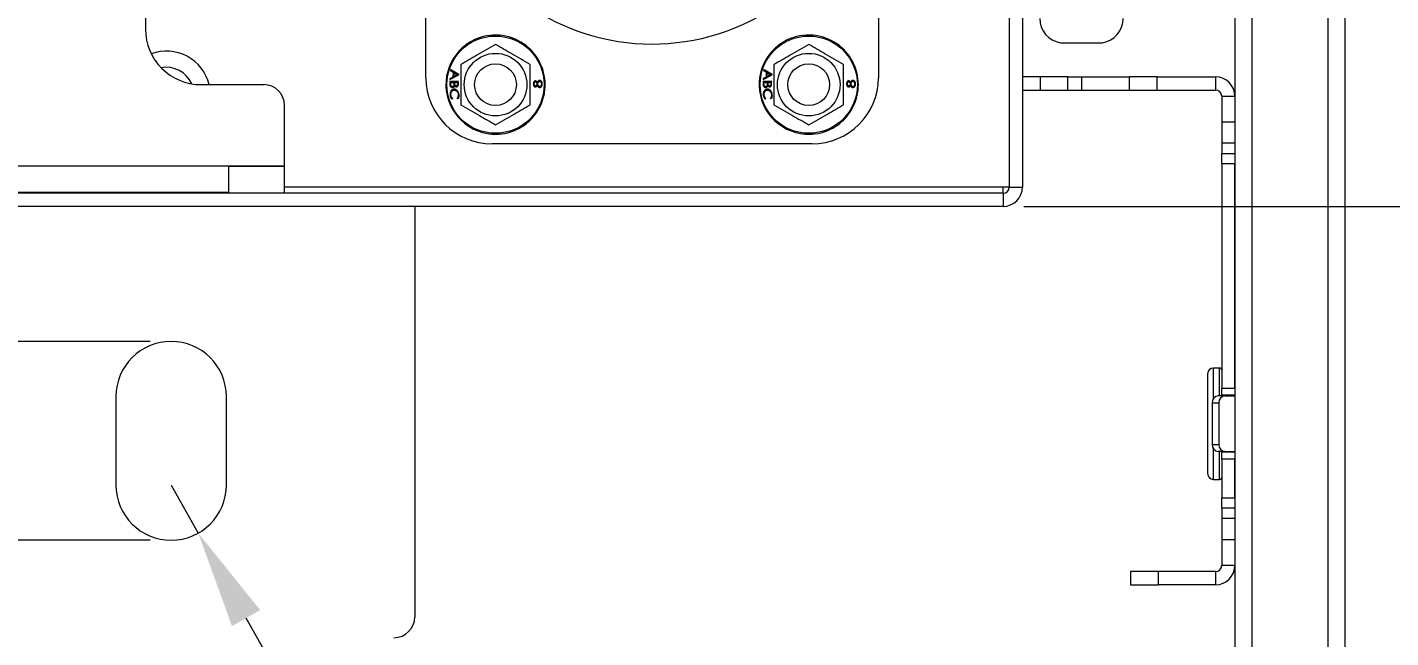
# Model space of a CAD drawing. Header units: inches. Extents: x 40138 to 76695, y -14500 to -5279.
# Drawn here: x 72362 to 72557.9, y -9922 to -9834.2 of the extents above; entities that cross this region are included whole.
import ezdxf

# ---------------------------------------------------------------- set-up
doc = ezdxf.new("R2010")
doc.units = ezdxf.units.IN
doc.header["$LTSCALE"] = 2
doc.header["$MEASUREMENT"] = 0
doc.header["$PDMODE"] = 35
doc.header["$PDSIZE"] = -1
doc.layers.add('M-ANNO-DIMS', color=7, linetype='Continuous', lineweight=13)
doc.layers.add('M-OBJECT-DETAILS', color=7, linetype='Continuous', lineweight=9)
doc.styles.get("Standard").update_dxf_attribs({"font": 'romans.shx', "width": 0.8})
doc.dimstyles.new('Details World Wide', dxfattribs={"dimscale": 4, "dimtxt": 4.5, "dimasz": 3.5, "dimexe": 0.75, "dimexo": 0.75, "dimgap": 0.75, "dimtad": 0, "dimtih": 1, "dimtoh": 1, "dimdec": 0, "dimzin": 4, "dimdsep": 46, "dimtxsty": 'Standard', "dimcen": 0, "dimclrd": 256, "dimclre": 256, "dimclrt": 256, "dimadec": 0, "dimazin": 1, "dimtfac": 1, "dimtdec": 0, "dimtmove": 0, "dimatfit": 3, "dimfxl": 1, "dimtolj": 1, "dimtzin": 0, "dimlwd": -1, "dimlwe": -1, "dimarcsym": 0})

# ---------------------------------------------------------------- blocks, each defined once
blk = doc.blocks.new('*D26')
at = {"layer": 'Defpoints', "color": 0, "transparency": 16777216}
for p in [(72305.97, -9879.37), (72382.72, -9879.37), (72382.72, -9907.95)]:
    blk.add_point(p, dxfattribs=at)
at = {"layer": 'M-OBJECT-DETAILS', "transparency": 16777216}
for p, q in [((72305.97, -9865.37), (72305.97, -9851.37)), ((72379.72, -9879.37), (72302.97, -9879.37)), ((72305.97, -9879.37), (72305.97, -9907.95)), ((72379.72, -9907.95), (72302.97, -9907.95)), ((72305.97, -9921.95), (72305.97, -9980.18)), ((72305.97, -9980.18), (72291.97, -9980.18))]:
    blk.add_line(p, q, dxfattribs=at)
for points in [[(72303.64, -9865.37), (72308.3, -9865.37), (72305.97, -9879.37)], [(72303.64, -9921.95), (72308.3, -9921.95), (72305.97, -9907.95)]]:
    blk.add_solid(points, dxfattribs=at)
at = {"layer": 'M-OBJECT-DETAILS', "transparency": 16777216, "insert": (72249.89, -9980.18), "char_height": 18, "attachment_point": 5}
blk.add_mtext('\\A1;29\\P [1.13]', dxfattribs=at)
blk = doc.blocks.new('*D27')
at = {"layer": 'Defpoints', "color": 0, "transparency": 16777216}
for p in [(72382.72, -9900.02), (72386.62, -9906.93)]:
    blk.add_point(p, dxfattribs=at)
at = {"layer": 'M-OBJECT-DETAILS', "transparency": 16777216}
for p, q in [((72382.72, -9900.02), (72386.62, -9906.93)), ((72425.75, -9976.38), (72393.49, -9919.13)), ((72439.75, -9976.38), (72425.75, -9976.38))]:
    blk.add_line(p, q, dxfattribs=at)
blk.add_solid([(72395.52, -9917.98), (72391.45, -9920.27), (72386.62, -9906.93)], dxfattribs=at)
at = {"layer": 'M-OBJECT-DETAILS', "transparency": 16777216, "insert": (72482.17, -9976.38), "char_height": 18, "attachment_point": 5}
blk.add_mtext('\\A1;R8\\P [R.31]', dxfattribs=at)
blk = doc.blocks.new('*D75')
at = {"layer": 'Defpoints', "color": 0, "transparency": 16777216}
for p in [(72502.23, -9859.96), (72502.23, -10690.94), (72626.75, -10690.94)]:
    blk.add_point(p, dxfattribs=at)
at = {"layer": 'M-OBJECT-DETAILS', "transparency": 16777216}
for p, q in [((72505.23, -9859.96), (72629.75, -9859.96)), ((72626.75, -9873.96), (72626.75, -10231.21)), ((72626.75, -10676.94), (72626.75, -10294.64)), ((72505.23, -10690.94), (72629.75, -10690.94))]:
    blk.add_line(p, q, dxfattribs=at)
for points in [[(72624.42, -9873.96), (72629.09, -9873.96), (72626.75, -9859.96)], [(72624.42, -10676.94), (72629.09, -10676.94), (72626.75, -10690.94)]]:
    blk.add_solid(points, dxfattribs=at)
at = {"layer": 'M-OBJECT-DETAILS', "transparency": 16777216, "insert": (72626.75, -10262.93), "char_height": 18, "attachment_point": 5}
blk.add_mtext('\\A1;831\\P [32.72]', dxfattribs=at)
blk = doc.blocks.new('*D76')
at = {"layer": 'Defpoints', "color": 0, "transparency": 16777216}
for p in [(72451.82, -9804.96), (72709.68, -9804.96), (72451.82, -10745.95)]:
    blk.add_point(p, dxfattribs=at)
at = {"layer": 'M-ANNO-DIMS', "transparency": 16777216}
for p, q in [((72454.82, -9804.96), (72712.68, -9804.96)), ((72709.68, -9818.96), (72709.68, -10347.13)), ((72709.68, -10731.95), (72709.68, -10494.56)), ((72454.82, -10745.95), (72712.68, -10745.95))]:
    blk.add_line(p, q, dxfattribs=at)
for points in [[(72707.35, -9818.96), (72712.01, -9818.96), (72709.68, -9804.96)], [(72707.35, -10731.95), (72712.01, -10731.95), (72709.68, -10745.95)]]:
    blk.add_solid(points, dxfattribs=at)
at = {"layer": 'M-ANNO-DIMS', "transparency": 16777216, "insert": (72709.68, -10420.84), "char_height": 18, "attachment_point": 5}
blk.add_mtext('\\A1;941\\P [37.05]\\PCASTER\\PCENTER TO\\PCENTER', dxfattribs=at)

msp = doc.modelspace()

# ---------------------------------------------------------------- linework, layer by layer
at = {"layer": 'M-OBJECT-DETAILS', "linetype": 'Continuous', "lineweight": 0}
for p, q in [((72419.32, -9841.455), (72419.32, -9768.455)), ((72422.777, -9841.724), (72424.053, -9841.032)), ((72422.878, -9840.31), (72422.864, -9840.448)), ((72422.864, -9840.448), (72423.241, -9840.676)), ((72422.878, -9840.448), (72422.864, -9840.448)), ((72422.9, -9840.314), (72422.878, -9840.31)), ((72422.878, -9840.448), (72422.878, -9840.31)), ((72423.272, -9840.676), (72422.878, -9840.448)), ((72424.054, -9841.013), (72422.9, -9840.314)), ((72423.241, -9840.676), (72423.189, -9841.356)), ((72423.272, -9840.676), (72423.241, -9840.676)), ((72423.272, -9841.356), (72423.272, -9840.676)), ((72423.32, -9841.285), (72423.362, -9840.749)), ((72423.812, -9841.021), (72423.32, -9841.285)), ((72423.362, -9840.749), (72423.812, -9841.021)), ((72423.397, -9840.749), (72423.362, -9840.749)), ((72423.866, -9841.021), (72423.397, -9840.749)), ((72423.397, -9841.285), (72423.866, -9841.021)), ((72423.866, -9841.021), (72423.812, -9841.021)), ((72424.053, -9841.032), (72424.054, -9841.013)), ((72467.777, -9841.724), (72469.053, -9841.032)), ((72467.878, -9840.31), (72467.864, -9840.448)), ((72467.864, -9840.448), (72468.241, -9840.676)), ((72467.878, -9840.448), (72467.864, -9840.448)), ((72467.9, -9840.314), (72467.878, -9840.31)), ((72467.878, -9840.448), (72467.878, -9840.31)), ((72468.272, -9840.676), (72467.878, -9840.448)), ((72469.054, -9841.013), (72467.9, -9840.314)), ((72468.241, -9840.676), (72468.189, -9841.356)), ((72468.272, -9840.676), (72468.241, -9840.676)), ((72468.272, -9841.356), (72468.272, -9840.676)), ((72468.32, -9841.285), (72468.362, -9840.749)), ((72468.812, -9841.021), (72468.32, -9841.285)), ((72468.362, -9840.749), (72468.812, -9841.021)), ((72468.397, -9840.749), (72468.362, -9840.749)), ((72468.866, -9841.021), (72468.397, -9840.749)), ((72468.397, -9841.285), (72468.866, -9841.021)), ((72468.866, -9841.021), (72468.812, -9841.021)), ((72469.053, -9841.032), (72469.054, -9841.013)), ((72422.769, -9841.994), (72422.763, -9842.399)), ((72422.878, -9842.399), (72422.763, -9842.399)), ((72422.783, -9841.578), (72422.777, -9841.724)), ((72423.189, -9841.356), (72422.783, -9841.578)), ((72422.878, -9841.578), (72422.783, -9841.578)), ((72422.878, -9841.578), (72423.272, -9841.356)), ((72422.878, -9841.669), (72422.878, -9841.578)), ((72422.878, -9842.399), (72422.878, -9841.994)), ((72422.89, -9842.32), (72422.892, -9842.128)), ((72422.892, -9842.128), (72423.348, -9842.128)), ((72423.227, -9842.744), (72423.114, -9842.744)), ((72423.272, -9841.356), (72423.189, -9841.356)), ((72423.397, -9841.285), (72423.32, -9841.285)), ((72423.446, -9842.498), (72423.331, -9842.498)), ((72423.348, -9842.128), (72423.347, -9842.217)), ((72423.46, -9842.217), (72423.347, -9842.217)), ((72423.46, -9842.128), (72423.348, -9842.128)), ((72423.54, -9842.589), (72423.426, -9842.589)), ((72423.46, -9842.217), (72423.46, -9842.128)), ((72423.473, -9842.219), (72423.474, -9842.128)), ((72423.474, -9842.128), (72423.868, -9842.128)), ((72423.799, -9842.628), (72423.685, -9842.628)), ((72423.868, -9842.128), (72423.865, -9842.311)), ((72423.979, -9842.311), (72423.865, -9842.311)), ((72423.979, -9842.128), (72423.868, -9842.128)), ((72423.979, -9842.311), (72423.979, -9842.128)), ((72423.991, -9842.286), (72423.997, -9841.994)), ((72434.761, -9842.349), (72434.876, -9842.349)), ((72434.949, -9842.051), (72435.06, -9842.051)), ((72434.952, -9842.647), (72435.066, -9842.647)), ((72435.21, -9842.129), (72435.322, -9842.129)), ((72435.21, -9842.562), (72435.325, -9842.562)), ((72435.28, -9842.341), (72435.395, -9842.341)), ((72435.539, -9841.974), (72435.648, -9841.974)), ((72435.55, -9842.724), (72435.663, -9842.724)), ((72435.791, -9841.953), (72435.899, -9841.953)), ((72435.925, -9842.351), (72436.04, -9842.351)), ((72467.769, -9841.994), (72467.763, -9842.399)), ((72467.878, -9842.399), (72467.763, -9842.399)), ((72467.783, -9841.578), (72467.777, -9841.724)), ((72468.189, -9841.356), (72467.783, -9841.578)), ((72467.878, -9841.578), (72467.783, -9841.578)), ((72467.878, -9841.578), (72468.272, -9841.356)), ((72467.878, -9841.669), (72467.878, -9841.578)), ((72467.878, -9842.399), (72467.878, -9841.994)), ((72467.89, -9842.32), (72467.892, -9842.128)), ((72467.892, -9842.128), (72468.348, -9842.128)), ((72468.227, -9842.744), (72468.114, -9842.744)), ((72468.272, -9841.356), (72468.189, -9841.356)), ((72468.397, -9841.285), (72468.32, -9841.285)), ((72468.446, -9842.498), (72468.331, -9842.498)), ((72468.348, -9842.128), (72468.347, -9842.217)), ((72468.46, -9842.217), (72468.347, -9842.217)), ((72468.46, -9842.128), (72468.348, -9842.128)), ((72468.54, -9842.589), (72468.426, -9842.589)), ((72468.46, -9842.217), (72468.46, -9842.128)), ((72468.473, -9842.219), (72468.474, -9842.128)), ((72468.474, -9842.128), (72468.868, -9842.128)), ((72468.799, -9842.628), (72468.685, -9842.628)), ((72468.868, -9842.128), (72468.865, -9842.311)), ((72468.979, -9842.311), (72468.865, -9842.311)), ((72468.979, -9842.128), (72468.868, -9842.128)), ((72468.979, -9842.311), (72468.979, -9842.128)), ((72468.991, -9842.286), (72468.997, -9841.994)), ((72479.761, -9842.349), (72479.876, -9842.349)), ((72479.949, -9842.051), (72480.06, -9842.051)), ((72479.952, -9842.647), (72480.066, -9842.647)), ((72480.21, -9842.129), (72480.322, -9842.129)), ((72480.21, -9842.562), (72480.325, -9842.562)), ((72480.28, -9842.341), (72480.395, -9842.341)), ((72480.539, -9841.974), (72480.648, -9841.974)), ((72480.55, -9842.724), (72480.663, -9842.724)), ((72480.791, -9841.953), (72480.899, -9841.953)), ((72480.925, -9842.351), (72481.04, -9842.351)), ((72422.847, -9843.918), (72422.785, -9843.918)), ((72423.061, -9843.299), (72422.965, -9843.299)), ((72423.097, -9844.564), (72423.109, -9844.562)), ((72423.109, -9844.562), (72423.167, -9844.453)), ((72423.491, -9843.244), (72423.393, -9843.244)), ((72423.817, -9844.442), (72424.014, -9844.407)), ((72424.011, -9843.908), (72423.96, -9843.908)), ((72467.847, -9843.918), (72467.785, -9843.918)), ((72468.061, -9843.299), (72467.965, -9843.299)), ((72468.097, -9844.564), (72468.109, -9844.562)), ((72468.109, -9844.562), (72468.167, -9844.453)), ((72468.491, -9843.244), (72468.393, -9843.244)), ((72468.817, -9844.442), (72469.014, -9844.407)), ((72469.011, -9843.908), (72468.96, -9843.908)), ((72474.82, -9850.955), (72428.82, -9850.955))]:
    msp.add_line(p, q, dxfattribs=at)
at = {"layer": 'M-OBJECT-DETAILS', "linetype": 'Continuous', "lineweight": 5}
for p, q in [((72484.32, -9768.455), (72484.32, -9841.455)), ((72379.02, -9775.453), (72379.02, -9834.453)), ((72548.912, -9791.7), (72548.912, -10759.2)), ((72551.32, -9791.7), (72551.32, -10759.2)), ((72503.123, -9824.003), (72503.123, -9857.171)), ((72505.02, -9824.003), (72505.02, -9857.171)), ((72535.551, -9831.252), (72535.551, -10260.95)), ((72537.959, -9831.252), (72537.959, -10260.95)), ((72510.5, -9836.422), (72513.5, -9836.422)), ((72513.5, -9836.422), (72516.5, -9836.422)), ((72387.02, -9842.453), (72396.02, -9842.453)), ((72507.551, -9841.334), (72505.02, -9841.334)), ((72507.551, -9841.334), (72507.551, -9843.231)), ((72511.551, -9841.334), (72507.551, -9841.334)), ((72511.551, -9843.231), (72511.551, -9841.334)), ((72511.551, -9841.334), (72513.551, -9841.334)), ((72513.551, -9843.231), (72513.551, -9841.334)), ((72513.551, -9841.334), (72520.367, -9841.334)), ((72520.367, -9841.334), (72520.367, -9843.231)), ((72524.367, -9841.334), (72520.367, -9841.334)), ((72524.367, -9843.231), (72524.367, -9841.334)), ((72524.367, -9841.334), (72532.765, -9841.334)), ((72532.765, -9841.334), (72532.765, -9843.231)), ((72505.02, -9843.231), (72507.551, -9843.231)), ((72507.551, -9843.231), (72511.551, -9843.231)), ((72511.551, -9843.231), (72513.551, -9843.231)), ((72513.551, -9843.231), (72520.367, -9843.231)), ((72520.367, -9843.231), (72524.367, -9843.231)), ((72524.367, -9843.231), (72532.765, -9843.231)), ((72533.654, -9844.12), (72535.551, -9844.12)), ((72533.654, -9844.12), (72533.654, -9847.834)), ((72399.02, -9854.162), (72399.02, -9845.453)), ((72535.551, -9847.834), (72533.654, -9847.834)), ((72533.654, -9847.834), (72533.654, -9850.834)), ((72533.654, -9850.834), (72535.551, -9850.834)), ((72533.654, -9850.834), (72533.654, -9852.334)), ((72533.654, -9852.334), (72535.551, -9852.334)), ((72533.654, -9853.834), (72533.654, -9852.334)), ((72399.02, -9854.162), (72105.02, -9854.162)), ((72391.02, -9854.162), (72399.02, -9854.162)), ((72391.02, -9858.06), (72391.02, -9854.162)), ((72399.02, -9858.06), (72399.02, -9854.162)), ((72535.487, -9853.834), (72533.654, -9853.834)), ((72533.654, -9853.834), (72533.654, -9886.084)), ((72535.487, -9853.834), (72535.487, -9886.084)), ((72535.551, -9853.834), (72535.487, -9853.834)), ((72502.234, -9858.06), (72001.806, -9858.06)), ((72391.02, -9857.956), (72326.02, -9857.956)), ((72502.234, -9857.171), (72399.02, -9857.171)), ((72502.234, -9858.06), (72502.234, -9857.171)), ((72503.123, -9857.171), (72502.234, -9857.171)), ((72502.234, -9858.06), (72502.234, -9859.957)), ((72503.123, -9857.171), (72505.02, -9857.171)), ((72502.234, -9859.957), (72001.806, -9859.957)), ((72531.654, -9898.434), (72531.654, -9883.934)), ((72533.354, -9883.184), (72532.404, -9883.184)), ((72532.404, -9883.184), (72532.404, -9887.681)), ((72533.354, -9887.184), (72533.354, -9883.184)), ((72533.654, -9886.084), (72535.487, -9886.084)), ((72533.654, -9887.084), (72533.654, -9886.084)), ((72535.551, -9886.084), (72535.487, -9886.084)), ((72532.286, -9888.184), (72533.235, -9888.184)), ((72532.286, -9888.184), (72532.286, -9894.184)), ((72534.101, -9887.184), (72533.152, -9887.184)), ((72533.235, -9888.184), (72533.235, -9894.184)), ((72535.551, -9887.084), (72533.654, -9887.084)), ((72534.101, -9887.184), (72535.551, -9887.184)), ((72532.286, -9894.184), (72533.235, -9894.184)), ((72532.404, -9894.687), (72532.404, -9899.184)), ((72534.101, -9895.184), (72533.152, -9895.184)), ((72533.354, -9899.184), (72533.354, -9895.184)), ((72535.551, -9895.284), (72533.654, -9895.284)), ((72533.654, -9896.284), (72533.654, -9895.284)), ((72534.101, -9895.184), (72535.551, -9895.184)), ((72535.487, -9896.284), (72533.654, -9896.284)), ((72533.654, -9896.284), (72533.654, -9901.834)), ((72535.551, -9896.284), (72535.487, -9896.284)), ((72535.487, -9896.284), (72535.487, -9901.834)), ((72532.404, -9899.184), (72533.354, -9899.184)), ((72533.654, -9901.834), (72535.487, -9901.834)), ((72533.654, -9903.334), (72533.654, -9901.834)), ((72535.487, -9901.834), (72535.551, -9901.834)), ((72535.551, -9903.334), (72533.654, -9903.334)), ((72533.654, -9903.334), (72533.654, -9904.834)), ((72535.551, -9904.834), (72533.654, -9904.834)), ((72533.654, -9904.834), (72533.654, -9907.834)), ((72533.654, -9907.834), (72535.551, -9907.834)), ((72533.654, -9907.834), (72533.654, -9911.548)), ((72535.551, -9911.548), (72533.654, -9911.548)), ((72520.551, -9912.437), (72520.551, -9914.334)), ((72524.551, -9912.437), (72520.551, -9912.437)), ((72524.551, -9914.334), (72524.551, -9912.437)), ((72532.765, -9912.437), (72524.551, -9912.437)), ((72532.765, -9912.437), (72532.765, -9914.334)), ((72520.551, -9914.334), (72524.551, -9914.334)), ((72532.765, -9914.334), (72524.551, -9914.334))]:
    msp.add_line(p, q, dxfattribs=at)
at = {"layer": 'M-OBJECT-DETAILS', "lineweight": 15}
for p, q in [((72417.719, -9859.957), (72417.719, -9918.953)), ((72374.782, -9887.293), (72374.782, -9899.998)), ((72390.657, -9899.998), (72390.657, -9887.293))]:
    msp.add_line(p, q, dxfattribs=at)
at = {"layer": 'M-OBJECT-DETAILS', "linetype": 'Continuous', "lineweight": 0}
for centre, radius in [((72429.32, -9842.455), 6.991), ((72474.32, -9842.455), 6.991), ((72429.32, -9842.455), 4.5), ((72474.32, -9842.455), 4.5), ((72429.32, -9842.455), 3), ((72474.32, -9842.455), 3)]:
    msp.add_circle(centre, radius, dxfattribs=at)
for centre, radius, start, end in [((72451.82, -9804.955), 31.658, 149.28504, 0), ((72429.32, -9842.455), 7.125, 89.18993, 119.40158), ((72429.32, -9842.455), 7.125, 74.28676, 89.18993), ((72474.32, -9842.455), 7.125, 89.18993, 119.40158), ((72474.32, -9842.455), 7.125, 74.28676, 89.18993), ((72429.32, -9842.455), 7.125, 119.40158, 133.82718), ((72429.32, -9842.455), 7.125, 44.38376, 74.28676), ((72474.32, -9842.455), 7.125, 119.40158, 133.82718), ((72474.32, -9842.455), 7.125, 44.38376, 74.28676), ((72429.32, -9842.455), 7.125, 133.82718, 164.49332), ((72429.32, -9842.455), 7.125, 29.15255, 44.38376), ((72429.32, -9842.455), 7.125, 359.48437, 29.15255), ((72474.32, -9842.455), 7.125, 133.82718, 164.49332), ((72474.32, -9842.455), 7.125, 29.15255, 44.38376), ((72474.32, -9842.455), 7.125, 359.48437, 29.15255), ((72429.32, -9842.455), 7.125, 164.49332, 209.55583), ((72474.32, -9842.455), 7.125, 164.49332, 209.55583), ((72428.82, -9841.455), 9.5, 180, 270), ((72429.32, -9842.455), 7.125, 344.00096, 359.48437), ((72474.32, -9842.455), 7.125, 344.00096, 359.48437), ((72429.32, -9842.455), 7.125, 314.51966, 344.00096), ((72474.32, -9842.455), 7.125, 314.51966, 344.00096), ((72429.32, -9842.455), 7.125, 209.55583, 254.85515), ((72474.32, -9842.455), 7.125, 209.55583, 254.85515), ((72429.32, -9842.455), 7.125, 270, 298.83254), ((72429.32, -9842.455), 7.125, 298.83254, 314.51966), ((72474.32, -9842.455), 7.125, 270, 298.83254), ((72474.32, -9842.455), 7.125, 298.83254, 314.51966), ((72429.32, -9842.455), 7.125, 254.85515, 270), ((72474.32, -9842.455), 7.125, 254.85515, 270)]:
    msp.add_arc(centre, radius, start, end, dxfattribs=at)
at = {"layer": 'M-OBJECT-DETAILS', "linetype": 'Continuous', "lineweight": 5}
for centre, radius, start, end in [((72511.041, -9832.922), 3.542, 180, 261.20259), ((72515.958, -9832.922), 3.542, 278.79741, 0), ((72387.02, -9834.453), 8, 180, 270), ((72382.02, -9843.957), 6.325, 13.75593, 110.00609), ((72382.02, -9843.957), 4, 23.84857, 100.65422), ((72396.02, -9845.453), 3, 0, 90), ((72474.82, -9841.455), 9.5, 270, 0), ((72532.765, -9844.12), 2.786, 0, 90), ((72532.765, -9844.12), 0.889, 0, 90), ((72502.234, -9857.171), 2.786, 270, 0), ((72502.234, -9857.171), 0.889, 270, 0), ((72532.404, -9883.934), 0.75, 90, 180), ((72533.354, -9883.484), 0.3, 0, 90), ((72533.225, -9888.121), 0.94, 94.40392, 183.81023), ((72534.173, -9888.121), 0.94, 94.40392, 183.81023), ((72533.224, -9894.246), 0.94, 176.18801, 265.59784), ((72534.173, -9894.246), 0.94, 176.18801, 265.59784), ((72532.404, -9898.434), 0.75, 180, 270), ((72533.354, -9898.884), 0.3, 270, 0), ((72532.765, -9911.548), 0.889, 270, 0), ((72532.765, -9911.548), 2.786, 270, 0)]:
    msp.add_arc(centre, radius, start, end, dxfattribs=at)
at = {"layer": 'M-OBJECT-DETAILS', "lineweight": 15}
for centre, radius, start, end in [((72382.719, -9887.293), 7.937, 0, 180), ((72382.719, -9899.998), 7.937, 180, 0), ((72414.719, -9918.953), 3, 270, 0)]:
    msp.add_arc(centre, radius, start, end, dxfattribs=at)
at = {"layer": 'M-OBJECT-DETAILS', "linetype": 'Continuous', "lineweight": 0}
for points, knots in [([(72429.32, -9836.682), (72428.426, -9837.197), (72426.756, -9838.162), (72425.093, -9839.122), (72424.32, -9839.568)], [0, 0, 0, 0, 0.534718, 1, 1, 1, 1]), ([(72434.32, -9839.568), (72433.426, -9839.053), (72431.756, -9838.088), (72430.093, -9837.128), (72429.32, -9836.682)], [0, 0, 0, 0, 0.534717, 1, 1, 1, 1]), ([(72474.32, -9836.682), (72473.426, -9837.197), (72471.756, -9838.162), (72470.093, -9839.122), (72469.32, -9839.568)], [0, 0, 0, 0, 0.534717, 1, 1, 1, 1]), ([(72479.32, -9839.568), (72478.426, -9839.053), (72476.756, -9838.088), (72475.093, -9837.128), (72474.32, -9836.682)], [0, 0, 0, 0, 0.53471581, 1, 1, 1, 1]), ([(72424.32, -9839.568), (72424.32, -9840.276), (72424.32, -9841.947), (72424.32, -9843.936), (72424.32, -9845.115), (72424.32, -9845.342)], [0, 0, 0, 0, 0.3725871, 0.8790984, 1, 1, 1, 1]), ([(72434.32, -9845.342), (72434.32, -9845.115), (72434.32, -9843.936), (72434.32, -9841.947), (72434.32, -9840.276), (72434.32, -9839.568)], [0, 0, 0, 0, 0.1209016, 0.6274129, 1, 1, 1, 1]), ([(72469.32, -9839.568), (72469.32, -9840.276), (72469.32, -9841.947), (72469.32, -9843.936), (72469.32, -9845.115), (72469.32, -9845.342)], [0, 0, 0, 0, 0.3725871, 0.8790984, 1, 1, 1, 1]), ([(72479.32, -9845.342), (72479.32, -9845.115), (72479.32, -9843.936), (72479.32, -9841.947), (72479.32, -9840.276), (72479.32, -9839.568)], [0, 0, 0, 0, 0.1209016, 0.6274129, 1, 1, 1, 1]), ([(72422.763, -9842.399), (72422.768, -9842.469), (72422.775, -9842.589), (72422.848, -9842.735), (72422.941, -9842.831), (72423.037, -9842.874), (72423.097, -9842.877), (72423.116, -9842.878)], [0, 0, 0, 0, 0.2910172, 0.4941022, 0.6973541, 0.8988151, 1, 1, 1, 1]), ([(72423.997, -9841.994), (72423.639, -9841.994), (72423.23, -9841.994), (72422.821, -9841.994), (72422.769, -9841.994)], [0, 0, 0, 0, 0.87284896, 1, 1, 1, 1]), ([(72423.227, -9842.878), (72423.172, -9842.869), (72423.062, -9842.851), (72422.945, -9842.717), (72422.886, -9842.558), (72422.881, -9842.452), (72422.878, -9842.399)], [0, 0, 0, 0, 0.2791367, 0.5586593, 0.7790561, 1, 1, 1, 1]), ([(72423.114, -9842.744), (72423.09, -9842.74), (72423.041, -9842.734), (72422.978, -9842.684), (72422.928, -9842.614), (72422.89, -9842.49), (72422.89, -9842.389), (72422.89, -9842.32)], [0, 0, 0, 0, 0.1551284, 0.3109071, 0.4714814, 0.6349679, 1, 1, 1, 1]), ([(72423.396, -9843.109), (72423.356, -9843.111), (72423.242, -9843.117), (72423.089, -9843.179), (72422.998, -9843.267), (72422.965, -9843.299)], [0, 0, 0, 0, 0.2515409, 0.72488548, 1, 1, 1, 1]), ([(72423.061, -9843.299), (72423.136, -9843.237), (72423.269, -9843.126), (72423.428, -9843.114), (72423.499, -9843.109)], [0, 0, 0, 0, 0.5590503, 1, 1, 1, 1]), ([(72423.331, -9842.498), (72423.319, -9842.545), (72423.299, -9842.621), (72423.235, -9842.701), (72423.173, -9842.739), (72423.13, -9842.742), (72423.114, -9842.744)], [0, 0, 0, 0, 0.3681342, 0.6055081, 0.8440541, 1, 1, 1, 1]), ([(72423.116, -9842.878), (72423.156, -9842.873), (72423.231, -9842.865), (72423.325, -9842.797), (72423.39, -9842.702), (72423.414, -9842.626), (72423.426, -9842.589)], [0, 0, 0, 0, 0.28468544, 0.52716022, 0.77016329, 1, 1, 1, 1]), ([(72423.227, -9842.744), (72423.257, -9842.739), (72423.317, -9842.73), (72423.404, -9842.643), (72423.43, -9842.553), (72423.446, -9842.498)], [0, 0, 0, 0, 0.27994207, 0.56044147, 1, 1, 1, 1]), ([(72423.347, -9842.217), (72423.346, -9842.241), (72423.346, -9842.288), (72423.343, -9842.382), (72423.336, -9842.452), (72423.331, -9842.498)], [0, 0, 0, 0, 0.2502282, 0.5005246, 1, 1, 1, 1]), ([(72424.088, -9843.916), (72424.073, -9843.815), (72424.044, -9843.627), (72423.911, -9843.384), (72423.74, -9843.206), (72423.557, -9843.119), (72423.439, -9843.112), (72423.396, -9843.109)], [0, 0, 0, 0, 0.2433929, 0.4508538, 0.6578402, 0.8742338, 1, 1, 1, 1]), ([(72423.426, -9842.589), (72423.453, -9842.631), (72423.502, -9842.707), (72423.603, -9842.756), (72423.664, -9842.761), (72423.689, -9842.763)], [0, 0, 0, 0, 0.4086229, 0.7592903, 1, 1, 1, 1]), ([(72423.446, -9842.498), (72423.451, -9842.446), (72423.461, -9842.353), (72423.46, -9842.259), (72423.46, -9842.217)], [0, 0, 0, 0, 0.5597617, 1, 1, 1, 1]), ([(72423.685, -9842.628), (72423.662, -9842.625), (72423.615, -9842.619), (72423.555, -9842.573), (72423.509, -9842.508), (72423.472, -9842.389), (72423.472, -9842.289), (72423.473, -9842.219)], [0, 0, 0, 0, 0.1545212, 0.3099764, 0.4589719, 0.6162109, 1, 1, 1, 1]), ([(72423.678, -9842.73), (72423.663, -9842.724), (72423.606, -9842.697), (72423.568, -9842.636), (72423.54, -9842.589)], [0, 0, 0, 0, 0.2556076, 1, 1, 1, 1]), ([(72423.865, -9842.311), (72423.863, -9842.363), (72423.86, -9842.441), (72423.829, -9842.538), (72423.788, -9842.594), (72423.736, -9842.624), (72423.702, -9842.627), (72423.685, -9842.628)], [0, 0, 0, 0, 0.3546662, 0.5303851, 0.7079102, 0.860618, 1, 1, 1, 1]), ([(72423.689, -9842.763), (72423.733, -9842.756), (72423.814, -9842.745), (72423.909, -9842.66), (72423.969, -9842.541), (72423.988, -9842.412), (72423.99, -9842.323), (72423.991, -9842.286)], [0, 0, 0, 0, 0.2335334, 0.4349907, 0.6102395, 0.8379155, 1, 1, 1, 1]), ([(72423.799, -9842.628), (72423.829, -9842.624), (72423.875, -9842.617), (72423.922, -9842.57), (72423.974, -9842.48), (72423.977, -9842.386), (72423.979, -9842.311)], [0, 0, 0, 0, 0.2492748, 0.374963, 0.5006644, 1, 1, 1, 1]), ([(72435.06, -9841.916), (72435.024, -9841.921), (72434.951, -9841.932), (72434.859, -9842.005), (72434.792, -9842.11), (72434.755, -9842.227), (72434.751, -9842.308), (72434.75, -9842.342)], [0, 0, 0, 0, 0.2091991, 0.4191665, 0.6224943, 0.8392758, 1, 1, 1, 1]), ([(72434.75, -9842.342), (72434.755, -9842.399), (72434.764, -9842.515), (72434.836, -9842.66), (72434.936, -9842.753), (72435.017, -9842.779), (72435.058, -9842.781), (72435.062, -9842.781)], [0, 0, 0, 0, 0.26644339, 0.53515946, 0.76602969, 0.97430962, 1, 1, 1, 1]), ([(72434.949, -9842.051), (72434.918, -9842.059), (72434.855, -9842.075), (72434.773, -9842.185), (72434.766, -9842.287), (72434.761, -9842.349)], [0, 0, 0, 0, 0.2790237, 0.5598435, 1, 1, 1, 1]), ([(72434.761, -9842.349), (72434.763, -9842.389), (72434.768, -9842.467), (72434.813, -9842.564), (72434.876, -9842.634), (72434.927, -9842.643), (72434.952, -9842.647)], [0, 0, 0, 0, 0.2807125, 0.5605871, 0.7806453, 1, 1, 1, 1]), ([(72434.876, -9842.349), (72434.878, -9842.297), (72434.882, -9842.216), (72434.93, -9842.122), (72434.982, -9842.072), (72435.029, -9842.052), (72435.054, -9842.051), (72435.06, -9842.051)], [0, 0, 0, 0, 0.36687867, 0.5747561, 0.78219225, 0.94868883, 1, 1, 1, 1]), ([(72435.066, -9842.647), (72435.047, -9842.645), (72435.011, -9842.64), (72434.957, -9842.601), (72434.914, -9842.538), (72434.881, -9842.45), (72434.878, -9842.385), (72434.876, -9842.349)], [0, 0, 0, 0, 0.1606512, 0.3220723, 0.5349969, 0.7460227, 1, 1, 1, 1]), ([(72435.21, -9842.562), (72435.175, -9842.629), (72435.112, -9842.748), (72435, -9842.771), (72434.95, -9842.781)], [0, 0, 0, 0, 0.5601053, 1, 1, 1, 1]), ([(72435.322, -9842.129), (72435.295, -9842.079), (72435.252, -9841.999), (72435.159, -9841.932), (72435.098, -9841.918), (72435.065, -9841.916), (72435.06, -9841.916)], [0, 0, 0, 0, 0.4427801, 0.6983503, 0.9545718, 1, 1, 1, 1]), ([(72435.06, -9842.051), (72435.082, -9842.054), (72435.126, -9842.061), (72435.186, -9842.108), (72435.237, -9842.182), (72435.265, -9842.266), (72435.268, -9842.323), (72435.269, -9842.344)], [0, 0, 0, 0, 0.1887644, 0.3770851, 0.5950876, 0.8550823, 1, 1, 1, 1]), ([(72435.062, -9842.781), (72435.099, -9842.776), (72435.168, -9842.765), (72435.254, -9842.691), (72435.3, -9842.619), (72435.32, -9842.574), (72435.325, -9842.562)], [0, 0, 0, 0, 0.3302672, 0.6182129, 0.9067047, 1, 1, 1, 1]), ([(72435.065, -9841.95), (72435.085, -9841.962), (72435.148, -9842.001), (72435.185, -9842.077), (72435.21, -9842.129)], [0, 0, 0, 0, 0.3173391, 1, 1, 1, 1]), ([(72435.269, -9842.344), (72435.266, -9842.384), (72435.261, -9842.463), (72435.21, -9842.558), (72435.154, -9842.619), (72435.104, -9842.644), (72435.076, -9842.646), (72435.066, -9842.647)], [0, 0, 0, 0, 0.27595123, 0.55342379, 0.76119448, 0.91317949, 1, 1, 1, 1]), ([(72435.539, -9841.974), (72435.498, -9841.983), (72435.416, -9842), (72435.335, -9842.106), (72435.287, -9842.222), (72435.283, -9842.301), (72435.28, -9842.341)], [0, 0, 0, 0, 0.2783149, 0.5585185, 0.7791718, 1, 1, 1, 1]), ([(72435.28, -9842.341), (72435.284, -9842.393), (72435.291, -9842.499), (72435.36, -9842.623), (72435.449, -9842.709), (72435.516, -9842.719), (72435.55, -9842.724)], [0, 0, 0, 0, 0.2802694, 0.5600914, 0.7802623, 1, 1, 1, 1]), ([(72435.642, -9841.839), (72435.604, -9841.843), (72435.527, -9841.852), (72435.421, -9841.936), (72435.36, -9842.04), (72435.33, -9842.111), (72435.322, -9842.129)], [0, 0, 0, 0, 0.2664398, 0.5349753, 0.8800061, 1, 1, 1, 1]), ([(72435.325, -9842.562), (72435.356, -9842.63), (72435.406, -9842.737), (72435.52, -9842.831), (72435.601, -9842.857), (72435.647, -9842.858), (72435.657, -9842.858)], [0, 0, 0, 0, 0.433214, 0.6822132, 0.9311613, 1, 1, 1, 1]), ([(72435.395, -9842.341), (72435.398, -9842.293), (72435.404, -9842.198), (72435.464, -9842.078), (72435.541, -9841.999), (72435.608, -9841.975), (72435.641, -9841.974), (72435.648, -9841.974)], [0, 0, 0, 0, 0.26508874, 0.53233374, 0.77159022, 0.95254615, 1, 1, 1, 1]), ([(72435.663, -9842.724), (72435.635, -9842.72), (72435.577, -9842.713), (72435.498, -9842.649), (72435.433, -9842.554), (72435.4, -9842.442), (72435.396, -9842.37), (72435.395, -9842.341)], [0, 0, 0, 0, 0.1863874, 0.3737456, 0.6123902, 0.8440178, 1, 1, 1, 1]), ([(72435.536, -9841.839), (72435.589, -9841.845), (72435.682, -9841.856), (72435.757, -9841.923), (72435.791, -9841.953)], [0, 0, 0, 0, 0.5593669, 1, 1, 1, 1]), ([(72435.925, -9842.351), (72435.922, -9842.424), (72435.914, -9842.568), (72435.815, -9842.737), (72435.685, -9842.839), (72435.593, -9842.852), (72435.547, -9842.858)], [0, 0, 0, 0, 0.2805393, 0.559258, 0.7798138, 1, 1, 1, 1]), ([(72435.899, -9841.953), (72435.88, -9841.936), (72435.826, -9841.886), (72435.736, -9841.845), (72435.667, -9841.841), (72435.642, -9841.839)], [0, 0, 0, 0, 0.2517216, 0.7258575, 1, 1, 1, 1]), ([(72435.648, -9841.974), (72435.676, -9841.977), (72435.733, -9841.984), (72435.807, -9842.04), (72435.868, -9842.119), (72435.908, -9842.227), (72435.912, -9842.307), (72435.914, -9842.349)], [0, 0, 0, 0, 0.1871279, 0.3749197, 0.56248, 0.7697385, 1, 1, 1, 1]), ([(72435.657, -9842.858), (72435.701, -9842.853), (72435.79, -9842.842), (72435.902, -9842.757), (72435.988, -9842.646), (72436.034, -9842.505), (72436.038, -9842.404), (72436.04, -9842.351)], [0, 0, 0, 0, 0.20898394, 0.41853728, 0.60610373, 0.7939428, 1, 1, 1, 1]), ([(72435.914, -9842.349), (72435.91, -9842.409), (72435.904, -9842.504), (72435.85, -9842.62), (72435.782, -9842.69), (72435.715, -9842.721), (72435.675, -9842.723), (72435.663, -9842.724)], [0, 0, 0, 0, 0.3276633, 0.5279088, 0.7294687, 0.9178635, 1, 1, 1, 1]), ([(72435.791, -9841.953), (72435.836, -9842.017), (72435.916, -9842.133), (72435.922, -9842.284), (72435.925, -9842.351)], [0, 0, 0, 0, 0.557758, 1, 1, 1, 1]), ([(72436.04, -9842.351), (72436.039, -9842.314), (72436.035, -9842.217), (72435.995, -9842.07), (72435.93, -9841.99), (72435.899, -9841.953)], [0, 0, 0, 0, 0.2520829, 0.6536059, 1, 1, 1, 1]), ([(72467.763, -9842.399), (72467.768, -9842.469), (72467.775, -9842.589), (72467.848, -9842.735), (72467.941, -9842.831), (72468.037, -9842.874), (72468.097, -9842.877), (72468.116, -9842.878)], [0, 0, 0, 0, 0.29101179, 0.49410371, 0.69734059, 0.89881597, 1, 1, 1, 1]), ([(72468.997, -9841.994), (72468.639, -9841.994), (72468.23, -9841.994), (72467.821, -9841.994), (72467.769, -9841.994)], [0, 0, 0, 0, 0.87284896, 1, 1, 1, 1]), ([(72468.227, -9842.878), (72468.172, -9842.869), (72468.062, -9842.851), (72467.945, -9842.717), (72467.886, -9842.558), (72467.881, -9842.452), (72467.878, -9842.399)], [0, 0, 0, 0, 0.27915, 0.5586694, 0.7790567, 1, 1, 1, 1]), ([(72468.114, -9842.744), (72468.09, -9842.74), (72468.041, -9842.734), (72467.978, -9842.684), (72467.928, -9842.614), (72467.89, -9842.49), (72467.89, -9842.389), (72467.89, -9842.32)], [0, 0, 0, 0, 0.1551282, 0.3109065, 0.4714806, 0.6349667, 1, 1, 1, 1]), ([(72468.396, -9843.109), (72468.356, -9843.111), (72468.242, -9843.117), (72468.089, -9843.179), (72467.998, -9843.267), (72467.965, -9843.299)], [0, 0, 0, 0, 0.2515409, 0.72488548, 1, 1, 1, 1]), ([(72468.061, -9843.299), (72468.136, -9843.237), (72468.269, -9843.126), (72468.428, -9843.114), (72468.499, -9843.109)], [0, 0, 0, 0, 0.5590304, 1, 1, 1, 1]), ([(72468.331, -9842.498), (72468.319, -9842.545), (72468.299, -9842.621), (72468.235, -9842.701), (72468.173, -9842.739), (72468.13, -9842.742), (72468.114, -9842.744)], [0, 0, 0, 0, 0.3681342, 0.6055081, 0.8440541, 1, 1, 1, 1]), ([(72468.116, -9842.878), (72468.156, -9842.873), (72468.231, -9842.865), (72468.325, -9842.797), (72468.39, -9842.702), (72468.414, -9842.626), (72468.426, -9842.589)], [0, 0, 0, 0, 0.28468544, 0.52716022, 0.77016329, 1, 1, 1, 1]), ([(72468.227, -9842.744), (72468.257, -9842.739), (72468.317, -9842.73), (72468.404, -9842.643), (72468.43, -9842.553), (72468.446, -9842.498)], [0, 0, 0, 0, 0.2799452, 0.5604231, 1, 1, 1, 1]), ([(72468.347, -9842.217), (72468.346, -9842.241), (72468.346, -9842.288), (72468.343, -9842.382), (72468.336, -9842.452), (72468.331, -9842.498)], [0, 0, 0, 0, 0.2502294, 0.5005243, 1, 1, 1, 1]), ([(72469.088, -9843.916), (72469.073, -9843.815), (72469.044, -9843.627), (72468.911, -9843.384), (72468.74, -9843.206), (72468.557, -9843.119), (72468.439, -9843.112), (72468.396, -9843.109)], [0, 0, 0, 0, 0.2433929, 0.4508538, 0.6578402, 0.8742338, 1, 1, 1, 1]), ([(72468.426, -9842.589), (72468.452, -9842.631), (72468.502, -9842.707), (72468.603, -9842.756), (72468.664, -9842.761), (72468.689, -9842.763)], [0, 0, 0, 0, 0.4085974, 0.7592921, 1, 1, 1, 1]), ([(72468.446, -9842.498), (72468.451, -9842.446), (72468.461, -9842.353), (72468.46, -9842.259), (72468.46, -9842.217)], [0, 0, 0, 0, 0.5597594, 1, 1, 1, 1]), ([(72468.685, -9842.628), (72468.662, -9842.625), (72468.615, -9842.619), (72468.555, -9842.573), (72468.509, -9842.508), (72468.472, -9842.389), (72468.472, -9842.289), (72468.473, -9842.219)], [0, 0, 0, 0, 0.1545202, 0.3099745, 0.4589836, 0.6162132, 1, 1, 1, 1]), ([(72468.678, -9842.73), (72468.663, -9842.724), (72468.606, -9842.697), (72468.568, -9842.636), (72468.54, -9842.589)], [0, 0, 0, 0, 0.2555701, 1, 1, 1, 1]), ([(72468.865, -9842.311), (72468.863, -9842.363), (72468.86, -9842.441), (72468.829, -9842.538), (72468.788, -9842.594), (72468.736, -9842.624), (72468.702, -9842.627), (72468.685, -9842.628)], [0, 0, 0, 0, 0.3546641, 0.5303835, 0.7079092, 0.8606175, 1, 1, 1, 1]), ([(72468.689, -9842.763), (72468.733, -9842.756), (72468.814, -9842.745), (72468.909, -9842.66), (72468.969, -9842.541), (72468.988, -9842.412), (72468.99, -9842.323), (72468.991, -9842.286)], [0, 0, 0, 0, 0.23353455, 0.43497848, 0.61023758, 0.83791474, 1, 1, 1, 1]), ([(72468.799, -9842.628), (72468.829, -9842.624), (72468.875, -9842.617), (72468.922, -9842.57), (72468.974, -9842.48), (72468.977, -9842.386), (72468.979, -9842.311)], [0, 0, 0, 0, 0.2492776, 0.3749672, 0.5006536, 1, 1, 1, 1]), ([(72480.06, -9841.916), (72480.024, -9841.921), (72479.951, -9841.932), (72479.859, -9842.005), (72479.792, -9842.11), (72479.755, -9842.227), (72479.751, -9842.308), (72479.75, -9842.342)], [0, 0, 0, 0, 0.2091991, 0.4191665, 0.6224943, 0.8392758, 1, 1, 1, 1]), ([(72479.75, -9842.342), (72479.755, -9842.399), (72479.764, -9842.515), (72479.836, -9842.66), (72479.936, -9842.753), (72480.017, -9842.779), (72480.058, -9842.781), (72480.062, -9842.781)], [0, 0, 0, 0, 0.26644339, 0.53515946, 0.76602969, 0.97430962, 1, 1, 1, 1]), ([(72479.949, -9842.051), (72479.918, -9842.059), (72479.855, -9842.075), (72479.773, -9842.185), (72479.766, -9842.287), (72479.761, -9842.349)], [0, 0, 0, 0, 0.2790237, 0.5598435, 1, 1, 1, 1]), ([(72479.761, -9842.349), (72479.763, -9842.389), (72479.768, -9842.467), (72479.813, -9842.564), (72479.876, -9842.634), (72479.927, -9842.643), (72479.952, -9842.647)], [0, 0, 0, 0, 0.2807125, 0.5605871, 0.7806453, 1, 1, 1, 1]), ([(72479.876, -9842.349), (72479.878, -9842.297), (72479.882, -9842.216), (72479.93, -9842.122), (72479.982, -9842.072), (72480.029, -9842.052), (72480.054, -9842.051), (72480.06, -9842.051)], [0, 0, 0, 0, 0.36687867, 0.5747561, 0.78219225, 0.94868883, 1, 1, 1, 1]), ([(72480.066, -9842.647), (72480.047, -9842.645), (72480.011, -9842.64), (72479.957, -9842.601), (72479.914, -9842.538), (72479.881, -9842.45), (72479.878, -9842.385), (72479.876, -9842.349)], [0, 0, 0, 0, 0.16064994, 0.32206975, 0.53499262, 0.74602848, 1, 1, 1, 1]), ([(72480.21, -9842.562), (72480.175, -9842.629), (72480.112, -9842.748), (72480, -9842.771), (72479.95, -9842.781)], [0, 0, 0, 0, 0.5601053, 1, 1, 1, 1]), ([(72480.322, -9842.129), (72480.295, -9842.079), (72480.252, -9841.999), (72480.159, -9841.932), (72480.098, -9841.918), (72480.065, -9841.916), (72480.06, -9841.916)], [0, 0, 0, 0, 0.4427801, 0.6983503, 0.9545718, 1, 1, 1, 1]), ([(72480.06, -9842.051), (72480.082, -9842.054), (72480.126, -9842.061), (72480.186, -9842.108), (72480.237, -9842.182), (72480.265, -9842.266), (72480.268, -9842.323), (72480.269, -9842.344)], [0, 0, 0, 0, 0.1887644, 0.3770851, 0.5950876, 0.8550823, 1, 1, 1, 1]), ([(72480.062, -9842.781), (72480.099, -9842.776), (72480.168, -9842.765), (72480.254, -9842.691), (72480.3, -9842.619), (72480.32, -9842.574), (72480.325, -9842.562)], [0, 0, 0, 0, 0.3302742, 0.6182009, 0.9067176, 1, 1, 1, 1]), ([(72480.065, -9841.95), (72480.085, -9841.962), (72480.148, -9842.001), (72480.185, -9842.077), (72480.21, -9842.129)], [0, 0, 0, 0, 0.3173391, 1, 1, 1, 1]), ([(72480.269, -9842.344), (72480.266, -9842.384), (72480.261, -9842.463), (72480.21, -9842.558), (72480.154, -9842.619), (72480.104, -9842.644), (72480.076, -9842.646), (72480.066, -9842.647)], [0, 0, 0, 0, 0.2759588, 0.5534193, 0.7611921, 0.9131786, 1, 1, 1, 1]), ([(72480.539, -9841.974), (72480.498, -9841.983), (72480.416, -9842), (72480.335, -9842.106), (72480.287, -9842.222), (72480.283, -9842.301), (72480.28, -9842.341)], [0, 0, 0, 0, 0.2783149, 0.5585185, 0.7791718, 1, 1, 1, 1]), ([(72480.28, -9842.341), (72480.284, -9842.393), (72480.291, -9842.499), (72480.36, -9842.623), (72480.449, -9842.709), (72480.516, -9842.719), (72480.55, -9842.724)], [0, 0, 0, 0, 0.2802684, 0.5600894, 0.7802417, 1, 1, 1, 1]), ([(72480.642, -9841.839), (72480.604, -9841.843), (72480.527, -9841.852), (72480.421, -9841.936), (72480.36, -9842.04), (72480.33, -9842.111), (72480.322, -9842.129)], [0, 0, 0, 0, 0.2664374, 0.5349902, 0.880018, 1, 1, 1, 1]), ([(72480.325, -9842.562), (72480.356, -9842.63), (72480.406, -9842.737), (72480.52, -9842.831), (72480.601, -9842.857), (72480.647, -9842.858), (72480.657, -9842.858)], [0, 0, 0, 0, 0.4332214, 0.6822173, 0.9311622, 1, 1, 1, 1]), ([(72480.395, -9842.341), (72480.398, -9842.293), (72480.404, -9842.198), (72480.464, -9842.078), (72480.541, -9841.999), (72480.608, -9841.975), (72480.641, -9841.974), (72480.648, -9841.974)], [0, 0, 0, 0, 0.26508874, 0.53233374, 0.77159022, 0.95254615, 1, 1, 1, 1]), ([(72480.663, -9842.724), (72480.635, -9842.72), (72480.577, -9842.713), (72480.498, -9842.649), (72480.433, -9842.554), (72480.4, -9842.442), (72480.396, -9842.37), (72480.395, -9842.341)], [0, 0, 0, 0, 0.1863874, 0.3737456, 0.6123902, 0.8440178, 1, 1, 1, 1]), ([(72480.536, -9841.839), (72480.589, -9841.845), (72480.682, -9841.856), (72480.757, -9841.923), (72480.791, -9841.953)], [0, 0, 0, 0, 0.5593669, 1, 1, 1, 1]), ([(72480.925, -9842.351), (72480.922, -9842.424), (72480.914, -9842.568), (72480.815, -9842.737), (72480.685, -9842.839), (72480.593, -9842.852), (72480.547, -9842.858)], [0, 0, 0, 0, 0.2805393, 0.559258, 0.7798138, 1, 1, 1, 1]), ([(72480.899, -9841.953), (72480.88, -9841.936), (72480.826, -9841.886), (72480.736, -9841.845), (72480.667, -9841.841), (72480.642, -9841.839)], [0, 0, 0, 0, 0.2517221, 0.7258932, 1, 1, 1, 1]), ([(72480.648, -9841.974), (72480.676, -9841.977), (72480.733, -9841.984), (72480.807, -9842.04), (72480.868, -9842.119), (72480.908, -9842.227), (72480.912, -9842.307), (72480.914, -9842.349)], [0, 0, 0, 0, 0.1871298, 0.374904, 0.5624662, 0.7697361, 1, 1, 1, 1]), ([(72480.657, -9842.858), (72480.701, -9842.853), (72480.79, -9842.842), (72480.902, -9842.757), (72480.988, -9842.646), (72481.034, -9842.505), (72481.038, -9842.404), (72481.04, -9842.351)], [0, 0, 0, 0, 0.2089843, 0.418538, 0.6061048, 0.7939441, 1, 1, 1, 1]), ([(72480.914, -9842.349), (72480.91, -9842.409), (72480.904, -9842.504), (72480.85, -9842.62), (72480.782, -9842.69), (72480.715, -9842.721), (72480.675, -9842.723), (72480.663, -9842.724)], [0, 0, 0, 0, 0.3276633, 0.5279088, 0.7294687, 0.9178635, 1, 1, 1, 1]), ([(72480.791, -9841.953), (72480.836, -9842.017), (72480.916, -9842.133), (72480.922, -9842.284), (72480.925, -9842.351)], [0, 0, 0, 0, 0.557758, 1, 1, 1, 1]), ([(72481.04, -9842.351), (72481.039, -9842.314), (72481.035, -9842.217), (72480.995, -9842.07), (72480.93, -9841.99), (72480.899, -9841.953)], [0, 0, 0, 0, 0.25208112, 0.65360505, 1, 1, 1, 1]), ([(72422.965, -9843.299), (72422.92, -9843.36), (72422.829, -9843.483), (72422.779, -9843.708), (72422.783, -9843.855), (72422.785, -9843.918)], [0, 0, 0, 0, 0.36218119, 0.72537381, 1, 1, 1, 1]), ([(72422.785, -9843.918), (72422.8, -9844.016), (72422.829, -9844.214), (72422.959, -9844.435), (72423.063, -9844.532), (72423.097, -9844.564)], [0, 0, 0, 0, 0.3977283, 0.7984541, 1, 1, 1, 1]), ([(72422.847, -9843.918), (72422.85, -9843.839), (72422.856, -9843.709), (72422.907, -9843.538), (72422.971, -9843.405), (72423.031, -9843.335), (72423.061, -9843.299)], [0, 0, 0, 0, 0.3398549, 0.5599461, 0.7799786, 1, 1, 1, 1]), ([(72423.097, -9844.564), (72423.046, -9844.507), (72422.962, -9844.413), (72422.89, -9844.239), (72422.853, -9844.081), (72422.849, -9843.972), (72422.847, -9843.918)], [0, 0, 0, 0, 0.3393406, 0.5595146, 0.7797116, 1, 1, 1, 1]), ([(72422.912, -9843.917), (72422.912, -9843.83), (72422.911, -9843.671), (72422.997, -9843.466), (72423.125, -9843.318), (72423.268, -9843.251), (72423.36, -9843.245), (72423.393, -9843.244)], [0, 0, 0, 0, 0.2511361, 0.4621216, 0.6729104, 0.8843309, 1, 1, 1, 1]), ([(72423.167, -9844.453), (72423.133, -9844.418), (72423.047, -9844.33), (72422.946, -9844.146), (72422.923, -9843.993), (72422.912, -9843.917)], [0, 0, 0, 0, 0.2495257, 0.6279923, 1, 1, 1, 1]), ([(72423.393, -9843.244), (72423.453, -9843.25), (72423.575, -9843.263), (72423.736, -9843.376), (72423.857, -9843.541), (72423.934, -9843.724), (72423.952, -9843.851), (72423.96, -9843.908)], [0, 0, 0, 0, 0.2134119, 0.4279263, 0.6255524, 0.8326895, 1, 1, 1, 1]), ([(72424.011, -9843.908), (72424.002, -9843.812), (72423.984, -9843.62), (72423.851, -9843.397), (72423.676, -9843.264), (72423.552, -9843.25), (72423.491, -9843.244)], [0, 0, 0, 0, 0.279862, 0.5595275, 0.7796882, 1, 1, 1, 1]), ([(72423.96, -9843.908), (72423.962, -9843.959), (72423.968, -9844.089), (72423.928, -9844.284), (72423.852, -9844.392), (72423.817, -9844.442)], [0, 0, 0, 0, 0.256311, 0.6516042, 1, 1, 1, 1]), ([(72423.817, -9844.442), (72423.857, -9844.393), (72423.922, -9844.313), (72423.977, -9844.169), (72424.006, -9844.041), (72424.009, -9843.952), (72424.011, -9843.908)], [0, 0, 0, 0, 0.33933138, 0.55947258, 0.77975226, 1, 1, 1, 1]), ([(72424.014, -9844.407), (72424.043, -9844.33), (72424.1, -9844.178), (72424.092, -9844.002), (72424.088, -9843.916)], [0, 0, 0, 0, 0.5096757, 1, 1, 1, 1]), ([(72467.965, -9843.299), (72467.92, -9843.36), (72467.829, -9843.483), (72467.779, -9843.708), (72467.783, -9843.855), (72467.785, -9843.918)], [0, 0, 0, 0, 0.3621811, 0.7253737, 1, 1, 1, 1]), ([(72467.785, -9843.918), (72467.8, -9844.016), (72467.829, -9844.214), (72467.959, -9844.435), (72468.063, -9844.532), (72468.097, -9844.564)], [0, 0, 0, 0, 0.3977308, 0.7984549, 1, 1, 1, 1]), ([(72467.847, -9843.918), (72467.85, -9843.839), (72467.856, -9843.709), (72467.907, -9843.538), (72467.971, -9843.405), (72468.031, -9843.335), (72468.061, -9843.299)], [0, 0, 0, 0, 0.3398538, 0.5599384, 0.7799793, 1, 1, 1, 1]), ([(72468.097, -9844.564), (72468.046, -9844.507), (72467.962, -9844.413), (72467.89, -9844.239), (72467.853, -9844.081), (72467.849, -9843.972), (72467.847, -9843.918)], [0, 0, 0, 0, 0.3393406, 0.5595146, 0.7797116, 1, 1, 1, 1]), ([(72467.912, -9843.917), (72467.912, -9843.83), (72467.911, -9843.671), (72467.997, -9843.466), (72468.125, -9843.318), (72468.268, -9843.251), (72468.36, -9843.245), (72468.393, -9843.244)], [0, 0, 0, 0, 0.2511359, 0.4621212, 0.6729098, 0.8843193, 1, 1, 1, 1]), ([(72468.167, -9844.453), (72468.133, -9844.418), (72468.047, -9844.33), (72467.946, -9844.146), (72467.923, -9843.993), (72467.912, -9843.917)], [0, 0, 0, 0, 0.2495257, 0.6279923, 1, 1, 1, 1]), ([(72468.393, -9843.244), (72468.453, -9843.25), (72468.575, -9843.263), (72468.736, -9843.376), (72468.857, -9843.541), (72468.934, -9843.724), (72468.952, -9843.851), (72468.96, -9843.908)], [0, 0, 0, 0, 0.2134119, 0.4279263, 0.6255524, 0.8326895, 1, 1, 1, 1]), ([(72469.011, -9843.908), (72469.002, -9843.812), (72468.984, -9843.62), (72468.851, -9843.397), (72468.676, -9843.264), (72468.552, -9843.25), (72468.491, -9843.244)], [0, 0, 0, 0, 0.279862, 0.5595275, 0.7796882, 1, 1, 1, 1]), ([(72468.96, -9843.908), (72468.962, -9843.959), (72468.968, -9844.089), (72468.928, -9844.284), (72468.852, -9844.392), (72468.817, -9844.442)], [0, 0, 0, 0, 0.256311, 0.6516042, 1, 1, 1, 1]), ([(72468.817, -9844.442), (72468.857, -9844.393), (72468.922, -9844.313), (72468.977, -9844.169), (72469.006, -9844.041), (72469.009, -9843.952), (72469.011, -9843.908)], [0, 0, 0, 0, 0.33933138, 0.55947258, 0.77975226, 1, 1, 1, 1]), ([(72469.014, -9844.407), (72469.043, -9844.33), (72469.1, -9844.178), (72469.092, -9844.002), (72469.088, -9843.916)], [0, 0, 0, 0, 0.5096757, 1, 1, 1, 1]), ([(72424.32, -9845.342), (72425.213, -9845.858), (72426.884, -9846.822), (72428.546, -9847.782), (72429.32, -9848.229)], [0, 0, 0, 0, 0.53471581, 1, 1, 1, 1]), ([(72429.32, -9848.229), (72430.213, -9847.713), (72431.884, -9846.748), (72433.546, -9845.788), (72434.32, -9845.342)], [0, 0, 0, 0, 0.534717, 1, 1, 1, 1]), ([(72469.32, -9845.342), (72470.213, -9845.858), (72471.884, -9846.822), (72473.546, -9847.782), (72474.32, -9848.229)], [0, 0, 0, 0, 0.534717, 1, 1, 1, 1]), ([(72474.32, -9848.229), (72475.213, -9847.713), (72476.884, -9846.748), (72478.546, -9845.788), (72479.32, -9845.342)], [0, 0, 0, 0, 0.534718, 1, 1, 1, 1])]:
    msp.add_open_spline(points, degree=3, knots=knots, dxfattribs=at)

# ---------------------------------------------------------------- dimensions: what is measured, and where the dimension line sits
at = {"layer": 'M-ANNO-DIMS'}
dim = msp.add_linear_dim(base=(72709.679, -9804.955), p1=(72451.82, -10745.945), p2=(72451.82, -9804.955), angle=90, text='<>\\PCASTER\\PCENTER TO\\PCENTER', dimstyle='Details World Wide', override={"dimpost": '\\X'}, dxfattribs=at)
dim.commit()
dim.dimension.update_dxf_attribs({"geometry": '*D76', "text_midpoint": (72709.679, -10420.844), "dimtype": 160})
at = {"layer": 'M-OBJECT-DETAILS'}
for base, p1, p2, picture, middle in [((72305.971, -9879.373), (72382.719, -9907.953), (72382.719, -9879.373), '*D26', (72249.886, -9980.185)), ((72626.752, -10690.943), (72502.234, -9859.957), (72502.234, -10690.943), '*D75', (72626.752, -10262.928))]:
    dim = msp.add_linear_dim(base=base, p1=p1, p2=p2, angle=90, dimstyle='Details World Wide', override={"dimpost": '\\X'}, dxfattribs=at)
    dim.commit()
    dim.dimension.update_dxf_attribs({"geometry": picture, "text_midpoint": middle, "dimtype": 160})
dim = msp.add_radius_dim(center=(72382.719, -9900.015), mpoint=(72386.616, -9906.931), dimstyle='Details World Wide', override={"dimpost": '\\X'}, dxfattribs=at)
dim.commit()
dim.dimension.update_dxf_attribs({"geometry": '*D27', "text_midpoint": (72482.174, -9976.381), "dimtype": 164})

doc.saveas('drawing.dxf')
